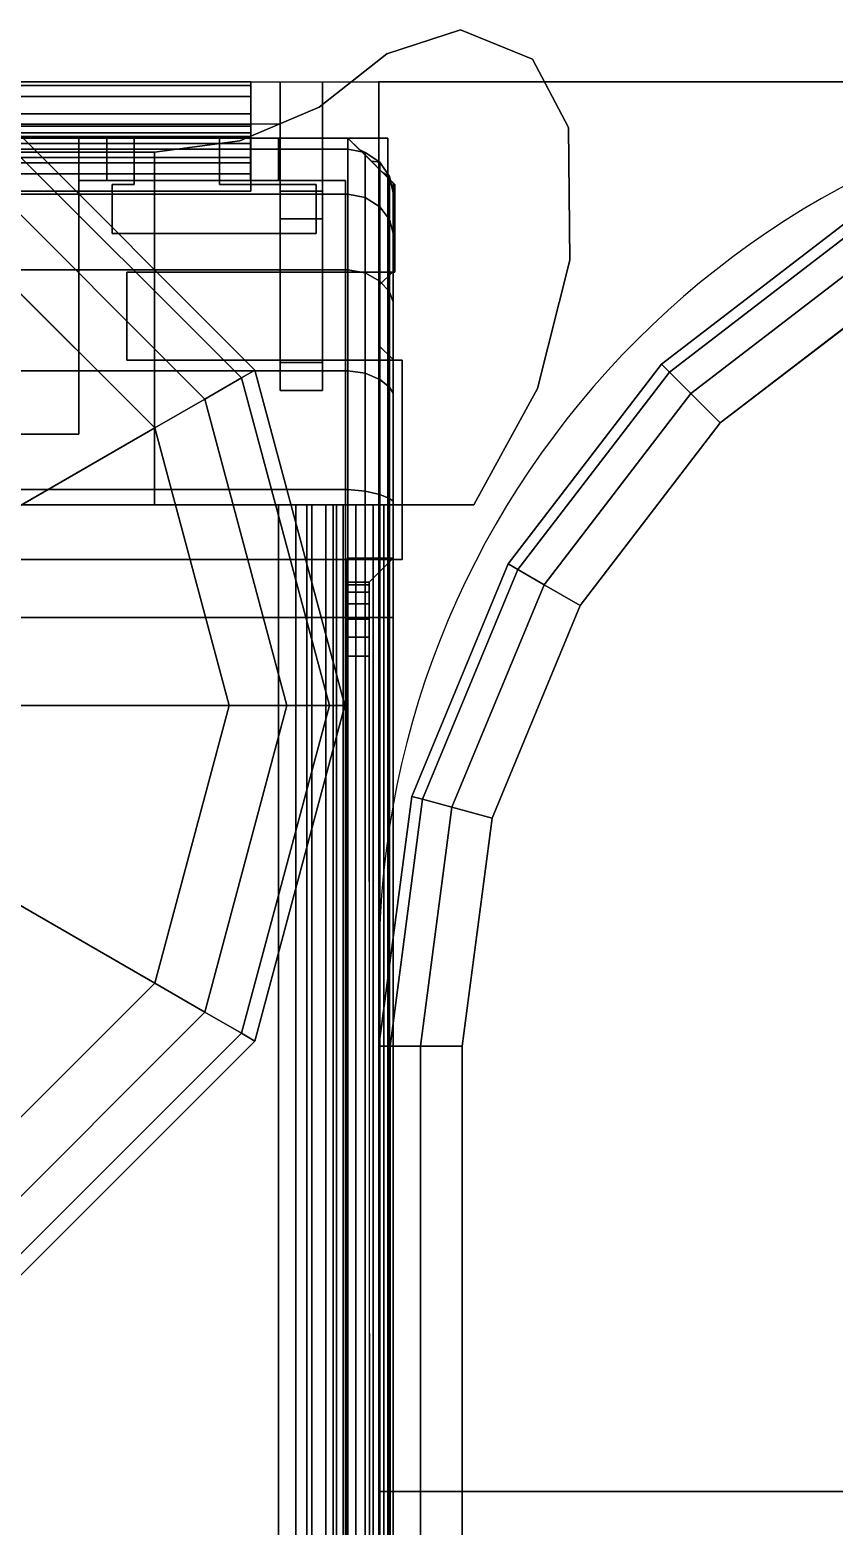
# Model space of a CAD drawing. Extents: x -170 to 1783, y -20 to 1205.
# Drawn here: x 381.746 to 382.887, y 356.587 to 358.71 of the extents above; entities that cross this region are included whole.
import ezdxf

# ---------------------------------------------------------------- set-up
doc = ezdxf.new("R2010")
doc.units = 0
doc.header["$LTSCALE"] = 96
doc.header["$MEASUREMENT"] = 0
for name, color, linetype in [('A-FURN-3-PANEL-GLIDE', 7, 'Continuous'), ('A-FURN-3-PANEL-RACE', 7, 'Continuous'), ('A-FURN-3-PANEL-SIDE1', 7, 'Continuous'), ('A-FURN-3-PANEL-TOPCAP', 7, 'Continuous'), ('A-FURN-3-PANEL-TRIM', 7, 'Continuous'), ('A-FURN-3-WKSF-TOP', 7, 'Continuous'), ('A-FURN-3-WKSF-TRIM', 7, 'Continuous'), ('A-FURN-P-PNLS', 7, 'Continuous'), ('A-FURN-P-WKSF', 7, 'Continuous'), ('AFUTL-3-BTPT', 7, 'Continuous'), ('AFUTL-3-LGPT', 7, 'Continuous'), ('AFUWS-P', 7, 'Continuous'), ('MAIN_PANEL', 7, 'Continuous'), ('MAIN_PANEL_COMP', 7, 'Continuous'), ('MAIN_WKSURF', 7, 'Continuous'), ('MAIN_WRKSFC-SUPP', 7, 'Continuous')]:
    doc.layers.add(name, color=color, linetype=linetype)

# ---------------------------------------------------------------- blocks, each defined once
blk = doc.blocks.new('EC-EFN-456')
at = {"layer": 'A-FURN-3-PANEL-GLIDE', "color": 20, "linetype": 'Continuous', "invisible_edges": 12}
for points in [[(47.115, 1), (46.433, 0.6063), (46.7213, 0.318)], [(47.115, 1), (46.7213, 0.318), (47.115, 0.2125)], [(47.115, 1), (47.115, 0.2125), (47.5088, 0.318)], [(47.115, 1), (47.5088, 0.318), (47.797, 0.6063)]]:
    blk.add_3dface(points, dxfattribs=at)
at = {"layer": 'A-FURN-3-PANEL-GLIDE', "color": 20, "linetype": 'Continuous'}
for points in [[(47.0138, 0.8246, 0.3285), (46.7213, 0.318, 0.3285), (46.433, 0.6063, 0.3285), (46.9396, 0.8988, 0.3285)], [(47.2904, 0.8988, 0.3285), (47.797, 0.6063, 0.3285), (47.5088, 0.318, 0.3285), (47.2163, 0.8246, 0.3285)], [(47.115, 0.7975, 0.3285), (47.115, 0.2125, 0.3285), (46.7213, 0.318, 0.3285), (47.0138, 0.8246, 0.3285)], [(47.2163, 0.8246, 0.3285), (47.5088, 0.318, 0.3285), (47.115, 0.2125, 0.3285), (47.115, 0.7975, 0.3285)], [(46.7213, 0.318, 0.3285), (46.6802, 0.2469, 0.3065), (46.3619, 0.5652, 0.3065), (46.433, 0.6063, 0.3285)], [(46.6802, 0.2469, 0.022), (46.7213, 0.318), (46.433, 0.6063), (46.3619, 0.5652, 0.022)], [(47.797, 0.6063, 0.3285), (47.8681, 0.5652, 0.3065), (47.5498, 0.2469, 0.3065), (47.5088, 0.318, 0.3285)], [(47.8681, 0.5652, 0.022), (47.797, 0.6063), (47.5088, 0.318), (47.5498, 0.2469, 0.022)], [(46.6802, 0.2469, 0.3065), (46.6501, 0.1948, 0.2464), (46.3098, 0.5351, 0.2464), (46.3619, 0.5652, 0.3065)], [(46.6501, 0.1948, 0.0821), (46.6802, 0.2469, 0.022), (46.3619, 0.5652, 0.022), (46.3098, 0.5351, 0.0821)], [(47.8681, 0.5652, 0.3065), (47.9202, 0.5351, 0.2464), (47.5799, 0.1948, 0.2464), (47.5498, 0.2469, 0.3065)], [(47.9202, 0.5351, 0.0821), (47.8681, 0.5652, 0.022), (47.5498, 0.2469, 0.022), (47.5799, 0.1948, 0.0821)], [(46.6501, 0.1948, 0.2464), (46.6391, 0.1758, 0.1642), (46.2908, 0.5241, 0.1642), (46.3098, 0.5351, 0.2464)], [(46.6391, 0.1758, 0.1642), (46.6501, 0.1948, 0.0821), (46.3098, 0.5351, 0.0821), (46.2908, 0.5241, 0.1642)], [(47.9202, 0.5351, 0.2464), (47.9392, 0.5241, 0.1642), (47.5909, 0.1758, 0.1642), (47.5799, 0.1948, 0.2464)], [(47.9392, 0.5241, 0.1642), (47.9202, 0.5351, 0.0821), (47.5799, 0.1948, 0.0821), (47.5909, 0.1758, 0.1642)], [(47.115, 0.2125, 0.3285), (47.115, 0.1304, 0.3065), (46.6802, 0.2469, 0.3065), (46.7213, 0.318, 0.3285)], [(47.115, 0.1304, 0.022), (47.115, 0.2125), (46.7213, 0.318), (46.6802, 0.2469, 0.022)], [(47.5088, 0.318, 0.3285), (47.5498, 0.2469, 0.3065), (47.115, 0.1304, 0.3065), (47.115, 0.2125, 0.3285)], [(47.5498, 0.2469, 0.022), (47.5088, 0.318), (47.115, 0.2125), (47.115, 0.1304, 0.022)], [(47.115, 0.1304, 0.3065), (47.115, 0.0703, 0.2464), (46.6501, 0.1948, 0.2464), (46.6802, 0.2469, 0.3065)], [(47.115, 0.0703, 0.0821), (47.115, 0.1304, 0.022), (46.6802, 0.2469, 0.022), (46.6501, 0.1948, 0.0821)], [(47.5498, 0.2469, 0.3065), (47.5799, 0.1948, 0.2464), (47.115, 0.0703, 0.2464), (47.115, 0.1304, 0.3065)], [(47.5799, 0.1948, 0.0821), (47.5498, 0.2469, 0.022), (47.115, 0.1304, 0.022), (47.115, 0.0703, 0.0821)], [(47.115, 0.0703, 0.2464), (47.115, 0.0483, 0.1642), (46.6391, 0.1758, 0.1642), (46.6501, 0.1948, 0.2464)], [(47.115, 0.0483, 0.1642), (47.115, 0.0703, 0.0821), (46.6501, 0.1948, 0.0821), (46.6391, 0.1758, 0.1642)], [(47.5799, 0.1948, 0.2464), (47.5909, 0.1758, 0.1642), (47.115, 0.0483, 0.1642), (47.115, 0.0703, 0.2464)], [(47.5909, 0.1758, 0.1642), (47.5799, 0.1948, 0.0821), (47.115, 0.0703, 0.0821), (47.115, 0.0483, 0.1642)]]:
    blk.add_3dface(points, dxfattribs=at)
at = {"layer": 'A-FURN-3-PANEL-RACE', "color": 40, "linetype": 'Continuous'}
for points, invisible_edges in [([(0.5, 0.7375, 0.4563), (2.098, 0.7375, 0.4563), (47.5, 0.4255, 0.4563), (0.5, 0.4255, 0.4563)], 6), ([(0.5, 0.7375, 0.3963), (0.5, 0.4255, 0.3963), (47.5, 0.4255, 0.3963), (2.098, 0.7375, 0.3963)], 6), ([(45.902, 0.7375, 0.4563), (47.5, 0.7375, 0.4563), (47.5, 0.4255, 0.4563), (2.098, 0.7375, 0.4563)], 12), ([(45.902, 0.7375, 0.3963), (2.098, 0.7375, 0.3963), (47.5, 0.4255, 0.3963), (47.5, 0.7375, 0.3963)], 3), ([(0.5, 0.4255, 0.3963), (0.08, 0.4255, 0.3963), (0.08, -0.0125, 0.3963), (47.92, -0.0125, 0.3963)], 8), ([(0.5, 0.4255, 0.4563), (47.86, 0.0475, 0.4563), (0.14, 0.0475, 0.4563), (0.14, 0.4255, 0.4563)], 1), ([(47.5, 0.4255, 0.3963), (0.5, 0.4255, 0.3963), (47.92, -0.0125, 0.3963), (47.92, 0.4255, 0.3963)], 3), ([(47.5, 0.4255, 0.4563), (47.86, 0.4255, 0.4563), (47.86, 0.0475, 0.4563), (0.5, 0.4255, 0.4563)], 12), ([(47.5, 0.4255, 0.3963), (47.92, 0.4255, 0.3963), (47.86, 0.4255, 0.4563), (47.5, 0.4255, 0.4563)], 2), ([(47.92, 0.4255, 0.3963), (47.92, 0.4255, 1.7894), (47.86, 0.4255, 1.7894), (47.86, 0.4255, 0.4563)], 8), ([(47.86, 0.4255, 1.7894), (47.86, 0.386, 1.7894), (47.86, 0.1819, 1.4986), (47.86, 0.4255, 0.4563)], 4), ([(47.86, 0.4255, 0.4563), (47.86, 0.1819, 1.4986), (47.86, 0.1425, 1.4986), (47.86, 0.0475, 0.4563)], 5), ([(47.86, 0.1425, 3.1951), (47.86, 0.4255, 3.245), (47.86, 0.4255, 3.515), (47.86, 0.0475, 3.515)], 8), ([(47.86, 0.4255, 3.515), (47.92, 0.4255, 3.515), (47.92, -0.0125, 3.515), (47.86, 0.0475, 3.515)], 4), ([(47.92, 0.386, 1.7894), (47.92, 0.4255, 1.7894), (47.92, 0.4255, 0.3963), (47.92, 0.1819, 1.4986)], 4), ([(47.92, 0.1819, 1.4986), (47.92, 0.4255, 0.3963), (47.92, -0.0125, 0.3963), (47.92, 0.1425, 1.4986)], 5), ([(47.92, 0.4255, 3.245), (47.92, 0.1425, 3.1951), (47.92, -0.0125, 3.515), (47.92, 0.4255, 3.515)], 2), ([(47.4, 0.1425, 4.1797), (47.4, 0.1179, 4.1764), (47.4, 0.1024, 4.2344), (47.4, 0.1425, 4.2397)], 2), ([(47.86, 0.0475, 0.4563), (47.86, 0.1425, 1.4986), (47.86, 0.1425, 3.1951), (47.86, 0.0475, 3.515)], 5), ([(47.92, 0.1425, 3.1951), (47.92, 0.1425, 1.4986), (47.92, -0.0125, 0.3963), (47.92, -0.0125, 3.515)], 10), ([(47.4, 0.1179, 4.1764), (47.4, 0.095, 4.1669), (47.4, 0.065, 4.2189), (47.4, 0.1024, 4.2344)], 10), ([(47.4, 0.095, 4.1669), (47.4, 0.0753, 4.1519), (47.4, 0.0329, 4.1943), (47.4, 0.065, 4.2189)], 10), ([(47.4, 0.0753, 4.1519), (47.4, 0.0602, 4.1322), (47.4, 0.0082, 4.1622), (47.4, 0.0329, 4.1943)], 10), ([(0.14, 0.0475, 0.4563), (47.86, 0.0475, 0.4563), (47.86, 0.0475, 3.515), (0.14, 0.0475, 3.515)], 4), ([(0.6, 0.0475, 3.515), (47.4, 0.0475, 3.515), (47.4, 0.0475, 4.0847), (0.6, 0.0475, 4.0847)], 1), ([(47.4, 0.0602, 4.1322), (47.4, 0.0507, 4.1093), (47.4, -0.0072, 4.1248), (47.4, 0.0082, 4.1622)], 10), ([(47.4, 0.0507, 4.1093), (47.4, 0.0475, 4.0847), (47.4, -0.0125, 4.0847), (47.4, -0.0072, 4.1248)], 10), ([(47.4, 0.0475, 3.515), (47.4, -0.0125, 3.515), (47.4, -0.0125, 4.0847), (47.4, 0.0475, 4.0847)], 4), ([(47.86, 0.0475, 3.515), (47.92, -0.0125, 3.515), (47.4, -0.0125, 3.515), (47.4, 0.0475, 3.515)], 1), ([(47.92, -0.0125, 3.515), (47.92, -0.0125, 0.3963), (0.08, -0.0125, 0.3963), (0.08, -0.0125, 3.515)], 8), ([(47.4, -0.0125, 4.0847), (47.4, -0.0125, 3.515), (0.6, -0.0125, 3.515), (0.6, -0.0125, 4.0847)], 2)]:
    blk.add_3dface(points, dxfattribs=dict(at, invisible_edges=invisible_edges))
for points in [[(47.5, 0.7375, 0.3963), (47.5, 0.4255, 0.3963), (47.5, 0.4255, 0.4563), (47.5, 0.7375, 0.4563)], [(47.86, 0.4255, 3.245), (47.92, 0.4255, 3.245), (47.92, 0.4255, 3.515), (47.86, 0.4255, 3.515)], [(47.92, 0.4255, 1.7894), (47.92, 0.386, 1.7894), (47.86, 0.386, 1.7894), (47.86, 0.4255, 1.7894)], [(47.86, 0.1425, 3.1951), (47.92, 0.1425, 3.1951), (47.92, 0.4255, 3.245), (47.86, 0.4255, 3.245)], [(47.92, 0.386, 1.7894), (47.92, 0.1819, 1.4986), (47.86, 0.1819, 1.4986), (47.86, 0.386, 1.7894)], [(47.92, 0.1819, 1.4986), (47.92, 0.1425, 1.4986), (47.86, 0.1425, 1.4986), (47.86, 0.1819, 1.4986)], [(47.4, 0.1425, 4.1797), (47.4, 0.1425, 4.2397), (0.6, 0.1425, 4.2397), (0.6, 0.1425, 4.1797)], [(47.4, 0.1425, 4.2397), (47.4, 0.1024, 4.2344), (0.6, 0.1024, 4.2344), (0.6, 0.1425, 4.2397)], [(0.6, 0.1425, 4.1797), (0.6, 0.1179, 4.1764), (47.4, 0.1179, 4.1764), (47.4, 0.1425, 4.1797)], [(47.86, 0.1425, 1.4986), (47.92, 0.1425, 1.4986), (47.92, 0.1425, 3.1951), (47.86, 0.1425, 3.1951)], [(0.6, 0.1179, 4.1764), (0.6, 0.095, 4.1669), (47.4, 0.095, 4.1669), (47.4, 0.1179, 4.1764)], [(47.4, 0.1024, 4.2344), (47.4, 0.065, 4.2189), (0.6, 0.065, 4.2189), (0.6, 0.1024, 4.2344)], [(0.6, 0.095, 4.1669), (0.6, 0.0753, 4.1519), (47.4, 0.0753, 4.1519), (47.4, 0.095, 4.1669)], [(0.6, 0.0753, 4.1519), (0.6, 0.0602, 4.1322), (47.4, 0.0602, 4.1322), (47.4, 0.0753, 4.1519)], [(47.4, 0.065, 4.2189), (47.4, 0.0329, 4.1943), (0.6, 0.0329, 4.1943), (0.6, 0.065, 4.2189)], [(0.6, 0.0602, 4.1322), (0.6, 0.0507, 4.1093), (47.4, 0.0507, 4.1093), (47.4, 0.0602, 4.1322)], [(0.6, 0.0507, 4.1093), (0.6, 0.0475, 4.0847), (47.4, 0.0475, 4.0847), (47.4, 0.0507, 4.1093)], [(47.4, 0.0329, 4.1943), (47.4, 0.0082, 4.1622), (0.6, 0.0082, 4.1622), (0.6, 0.0329, 4.1943)], [(47.4, 0.0082, 4.1622), (47.4, -0.0072, 4.1248), (0.6, -0.0072, 4.1248), (0.6, 0.0082, 4.1622)], [(47.4, -0.0072, 4.1248), (47.4, -0.0125, 4.0847), (0.6, -0.0125, 4.0847), (0.6, -0.0072, 4.1248)]]:
    blk.add_3dface(points, dxfattribs=at)
at = {"layer": 'A-FURN-3-PANEL-SIDE1', "color": 7, "linetype": 'Continuous'}
for points in [[(47.3224, 1.955, 55.7401), (47.3228, 0.045, 55.7401), (0.6776, 0.045, 55.7401), (0.6776, 1.955, 55.7401)], [(47.3224, 0.045, 4.2397), (47.3224, 1.955, 4.2397), (0.6776, 1.955, 4.2397), (0.6776, 0.045, 4.2397)], [(47.3228, 0.045, 55.7401), (47.3224, 1.955, 55.7401), (47.3224, 1.955, 4.2397), (47.3224, 0.045, 4.2397)], [(47.3228, 0.045, 55.7401), (47.3224, 0.045, 4.2397), (0.6776, 0.045, 4.2397), (0.6776, 0.045, 55.7401)]]:
    blk.add_3dface(points, dxfattribs=at)
at = {"layer": 'A-FURN-3-PANEL-TOPCAP', "color": 60, "linetype": 'Continuous'}
for points, invisible_edges in [([(47.324, 2.02, 55.635), (47.324, -0.02, 55.635), (47.606, -0.02, 55.635), (47.606, 2.02, 55.635)], 5), ([(47.606, 2.02, 55.635), (47.606, -0.02, 55.635), (47.6259, 0, 55.635), (47.6259, 2, 55.635)], 5), ([(47.711, 2, 55.635), (47.711, 0, 55.635), (47.731, -0.02, 55.635), (47.731, 2.02, 55.635)], 5), ([(47.856, -0.02, 55.635), (47.856, 2.02, 55.635), (47.731, 2.02, 55.635), (47.731, -0.02, 55.635)], 5), ([(47.8715, 2.0047, 55.635), (47.856, 2.02, 55.635), (47.856, -0.02, 55.635), (47.8715, -0.0047, 55.635)], 10), ([(47.711, 0, 55.635), (47.711, 2, 55.635), (47.6259, 2, 55.635), (47.6259, 0, 55.635)], 5), ([(47.8715, -0.0047, 55.635), (47.8871, 0.0106, 55.635), (47.8871, 1.9894, 55.635), (47.8715, 2.0047, 55.635)], 10), ([(47.9035, 1.9727, 55.635), (47.8871, 1.9894, 55.635), (47.8871, 0.0106, 55.635), (47.9035, 0.0273, 55.635)], 10), ([(47.9035, 0.0273, 55.635), (47.92, 0.044, 55.635), (47.92, 1.956, 55.635), (47.9035, 1.9727, 55.635)], 8), ([(0.815, 0.045, 55.7401), (0.815, -0.02, 55.7741), (47.185, 0.014, 55.7401), (47.185, 0.045, 55.7401)], 1), ([(47.185, -0.02, 55.7741), (47.185, 0.014, 55.7401), (0.815, 0.014, 55.7401), (0.815, -0.02, 55.7741)], 5), ([(47.185, -0.02, 55.7741), (47.221, -0.02, 55.7693), (47.2122, 0.014, 55.7365), (47.185, 0.014, 55.7401)], 10), ([(47.221, -0.02, 55.7693), (47.2545, -0.02, 55.7554), (47.2375, 0.014, 55.726), (47.2122, 0.014, 55.7365)], 10), ([(47.2545, -0.02, 55.7554), (47.2833, -0.02, 55.7333), (47.2593, 0.014, 55.7093), (47.2375, 0.014, 55.726)], 10), ([(47.2833, -0.02, 55.7333), (47.3054, -0.02, 55.7045), (47.276, 0.014, 55.6875), (47.2593, 0.014, 55.7093)], 10), ([(47.3054, -0.02, 55.7045), (47.3193, -0.02, 55.671), (47.2864, 0.014, 55.6622), (47.276, 0.014, 55.6875)], 10), ([(47.3193, -0.02, 55.671), (47.324, -0.02, 55.635), (47.29, 0.014, 55.635), (47.2864, 0.014, 55.6622)], 8), ([(0.76, -0.02, 56.161), (47.24, -0.02, 56.161), (47.24, 0, 56.141), (0.76, 0, 56.141)], 10), ([(47.24, 0, 56.056), (0.76, 0, 56.056), (0.76, 0, 56.141), (47.24, 0, 56.141)], 10), ([(0.76, 0, 56.056), (47.24, 0, 56.056), (47.24, -0.02, 56.036), (0.76, -0.02, 56.036)], 10), ([(0.76, -0.02, 56.161), (0.76, -0.02, 56.286), (47.24, -0.02, 56.286), (47.24, -0.02, 56.161)], 5), ([(47.185, -0.02, 55.7741), (0.815, -0.02, 55.7741), (0.76, -0.02, 56.036), (47.24, -0.02, 56.036)], 10), ([(47.185, -0.02, 55.7741), (47.24, -0.02, 56.036), (47.3404, -0.02, 56.0218), (47.221, -0.02, 55.7693)], 5), ([(47.4331, -0.02, 55.9807), (47.2545, -0.02, 55.7554), (47.221, -0.02, 55.7693), (47.3404, -0.02, 56.0218)], 5), ([(47.3727, -0.02, 56.1426), (47.3676, 0, 56.1232), (47.24, 0, 56.141), (47.24, -0.02, 56.161)], 5), ([(47.3676, 0, 56.1232), (47.3456, 0, 56.0411), (47.24, 0, 56.056), (47.24, 0, 56.141)], 5), ([(47.3456, 0, 56.0411), (47.3404, -0.02, 56.0218), (47.24, -0.02, 56.036), (47.24, 0, 56.056)], 5), ([(47.4051, -0.02, 56.2633), (47.3727, -0.02, 56.1426), (47.24, -0.02, 56.161), (47.24, -0.02, 56.286)], 5), ([(47.2545, -0.02, 55.7554), (47.4331, -0.02, 55.9807), (47.5111, -0.02, 55.9159), (47.2833, -0.02, 55.7333)], 5), ([(47.5685, -0.02, 55.8323), (47.3054, -0.02, 55.7045), (47.2833, -0.02, 55.7333), (47.5111, -0.02, 55.9159)], 5), ([(47.3054, -0.02, 55.7045), (47.5685, -0.02, 55.8323), (47.601, -0.02, 55.7363), (47.3193, -0.02, 55.671)], 5), ([(47.3193, -0.02, 55.671), (47.601, -0.02, 55.7363), (47.606, -0.02, 55.635), (47.324, -0.02, 55.635)], 1), ([(47.4431, 0, 55.9981), (47.4331, -0.02, 55.9807), (47.3404, -0.02, 56.0218), (47.3456, 0, 56.0411)], 5), ([(47.4856, 0, 56.0717), (47.4431, 0, 55.9981), (47.3456, 0, 56.0411), (47.3676, 0, 56.1232)], 5), ([(47.4956, -0.02, 56.0891), (47.4856, 0, 56.0717), (47.3676, 0, 56.1232), (47.3727, -0.02, 56.1426)], 5), ([(47.5581, -0.02, 56.1974), (47.4956, -0.02, 56.0891), (47.3727, -0.02, 56.1426), (47.4051, -0.02, 56.2633)], 5), ([(47.5252, 0, 55.9301), (47.5111, -0.02, 55.9159), (47.4331, -0.02, 55.9807), (47.4431, 0, 55.9981)], 5), ([(47.5854, 0, 55.9903), (47.5252, 0, 55.9301), (47.4431, 0, 55.9981), (47.4856, 0, 56.0717)], 5), ([(47.5995, -0.02, 56.0044), (47.5854, 0, 55.9903), (47.4856, 0, 56.0717), (47.4956, -0.02, 56.0891)], 5), ([(47.6879, -0.02, 56.0929), (47.5995, -0.02, 56.0044), (47.4956, -0.02, 56.0891), (47.5581, -0.02, 56.1974)], 5), ([(47.5858, 0, 55.8424), (47.5685, -0.02, 55.8323), (47.5111, -0.02, 55.9159), (47.5252, 0, 55.9301)], 5), ([(47.6595, 0, 55.8849), (47.5858, 0, 55.8424), (47.5252, 0, 55.9301), (47.5854, 0, 55.9903)], 5), ([(47.6202, 0, 55.7415), (47.601, -0.02, 55.7363), (47.5685, -0.02, 55.8323), (47.5858, 0, 55.8424)], 5), ([(47.6768, -0.02, 55.8949), (47.6595, 0, 55.8849), (47.5854, 0, 55.9903), (47.5995, -0.02, 56.0044)], 5), ([(47.7024, 0, 55.7635), (47.6202, 0, 55.7415), (47.5858, 0, 55.8424), (47.6595, 0, 55.8849)], 5), ([(47.7851, -0.02, 55.9575), (47.6768, -0.02, 55.8949), (47.5995, -0.02, 56.0044), (47.6879, -0.02, 56.0929)], 5), ([(47.6259, 0, 55.635), (47.606, -0.02, 55.635), (47.601, -0.02, 55.7363), (47.6202, 0, 55.7415)], 4), ([(47.711, 0, 55.635), (47.6259, 0, 55.635), (47.6202, 0, 55.7415), (47.7024, 0, 55.7635)], 4), ([(47.7217, -0.02, 55.7687), (47.7024, 0, 55.7635), (47.6595, 0, 55.8849), (47.6768, -0.02, 55.8949)], 5), ([(47.8425, -0.02, 55.8011), (47.7217, -0.02, 55.7687), (47.6768, -0.02, 55.8949), (47.7851, -0.02, 55.9575)], 5), ([(47.731, -0.02, 55.635), (47.711, 0, 55.635), (47.7024, 0, 55.7635), (47.7217, -0.02, 55.7687)], 4), ([(47.856, -0.02, 55.635), (47.731, -0.02, 55.635), (47.7217, -0.02, 55.7687), (47.8425, -0.02, 55.8011)], 4)]:
    blk.add_3dface(points, dxfattribs=dict(at, invisible_edges=invisible_edges))
for points in [[(0.76, 0.044, 56.35), (0.76, 1.956, 56.35), (47.24, 1.956, 56.35), (47.24, 0.044, 56.35)], [(47.4216, 0.044, 56.3252), (47.24, 0.044, 56.35), (47.24, 1.956, 56.35), (47.4216, 1.956, 56.3252)], [(47.5901, 0.044, 56.2528), (47.4216, 0.044, 56.3252), (47.4216, 1.956, 56.3252), (47.5901, 1.956, 56.2528)], [(47.7332, 0.044, 56.1382), (47.5901, 0.044, 56.2528), (47.5901, 1.956, 56.2528), (47.7332, 1.956, 56.1382)], [(47.8405, 0.044, 55.9895), (47.7332, 0.044, 56.1382), (47.7332, 1.956, 56.1382), (47.8405, 1.956, 55.9895)], [(47.9043, 0.044, 55.8177), (47.8405, 0.044, 55.9895), (47.8405, 1.956, 55.9895), (47.9043, 1.956, 55.8177)], [(47.92, 0.044, 55.635), (47.9043, 0.044, 55.8177), (47.9043, 1.956, 55.8177), (47.92, 1.956, 55.635)], [(0.76, 0.0195, 56.3451), (0.76, 0.044, 56.35), (47.24, 0.044, 56.35), (47.24, 0.0195, 56.3451)], [(47.185, 0.045, 55.7401), (47.185, 0.014, 55.7401), (47.2122, 0.014, 55.7365), (47.2122, 0.045, 55.7365)], [(47.2122, 0.045, 55.7365), (47.2122, 0.014, 55.7365), (47.2375, 0.014, 55.726), (47.2375, 0.045, 55.726)], [(47.2375, 0.045, 55.726), (47.2375, 0.014, 55.726), (47.2593, 0.014, 55.7093), (47.2593, 0.045, 55.7093)], [(47.4216, 0.044, 56.3252), (47.4194, 0.0195, 56.3203), (47.24, 0.0195, 56.3451), (47.24, 0.044, 56.35)], [(47.2593, 0.045, 55.7093), (47.2593, 0.014, 55.7093), (47.276, 0.014, 55.6875), (47.276, 0.045, 55.6875)], [(47.276, 0.045, 55.6875), (47.276, 0.014, 55.6875), (47.2864, 0.014, 55.6622), (47.2864, 0.045, 55.6622)], [(47.2864, 0.045, 55.6622), (47.2864, 0.014, 55.6622), (47.29, 0.014, 55.635), (47.29, 0.045, 55.635)], [(47.29, 0.014, 55.635), (47.324, -0.02, 55.635), (47.324, 0.045, 55.635), (47.29, 0.045, 55.635)], [(47.5901, 0.044, 56.2528), (47.5864, 0.0195, 56.248), (47.4194, 0.0195, 56.3203), (47.4216, 0.044, 56.3252)], [(47.7332, 0.044, 56.1382), (47.7287, 0.0195, 56.1337), (47.5864, 0.0195, 56.248), (47.5901, 0.044, 56.2528)], [(47.8405, 0.044, 55.9895), (47.8356, 0.0195, 55.9859), (47.7287, 0.0195, 56.1337), (47.7332, 0.044, 56.1382)], [(47.9043, 0.044, 55.8177), (47.8994, 0.0195, 55.8155), (47.8356, 0.0195, 55.9859), (47.8405, 0.044, 55.9895)], [(47.92, 0.044, 55.635), (47.9035, 0.0273, 55.635), (47.8994, 0.0195, 55.8155), (47.9043, 0.044, 55.8177)], [(47.9035, 0.0273, 55.635), (47.8871, 0.0106, 55.635), (47.8857, -0.0013, 55.8104), (47.8994, 0.0195, 55.8155)], [(0.76, -0.0013, 56.3313), (0.76, 0.0195, 56.3451), (47.24, 0.0195, 56.3451), (47.24, -0.0013, 56.3313)], [(47.4194, 0.0195, 56.3203), (47.4143, -0.0013, 56.3065), (47.24, -0.0013, 56.3313), (47.24, 0.0195, 56.3451)], [(47.5864, 0.0195, 56.248), (47.5775, -0.0013, 56.2349), (47.4143, -0.0013, 56.3065), (47.4194, 0.0195, 56.3203)], [(47.7287, 0.0195, 56.1337), (47.7172, -0.0013, 56.1222), (47.5775, -0.0013, 56.2349), (47.5864, 0.0195, 56.248)], [(47.8356, 0.0195, 55.9859), (47.8226, -0.0013, 55.977), (47.7172, -0.0013, 56.1222), (47.7287, 0.0195, 56.1337)], [(47.8994, 0.0195, 55.8155), (47.8857, -0.0013, 55.8104), (47.8226, -0.0013, 55.977), (47.8356, 0.0195, 55.9859)], [(47.8871, 0.0106, 55.635), (47.8715, -0.0047, 55.635), (47.8656, -0.0151, 55.8048), (47.8857, -0.0013, 55.8104)], [(0.76, -0.0151, 56.3105), (0.76, -0.0013, 56.3313), (47.24, -0.0013, 56.3313), (47.24, -0.0151, 56.3105)], [(0.76, -0.02, 56.286), (0.76, -0.0151, 56.3105), (47.24, -0.0151, 56.3105), (47.24, -0.02, 56.286)], [(47.4143, -0.0013, 56.3065), (47.4087, -0.0151, 56.2864), (47.24, -0.0151, 56.3105), (47.24, -0.0013, 56.3313)], [(47.4087, -0.0151, 56.2864), (47.4051, -0.02, 56.2633), (47.24, -0.02, 56.286), (47.24, -0.0151, 56.3105)], [(47.5669, -0.0151, 56.2168), (47.5581, -0.02, 56.1974), (47.4051, -0.02, 56.2633), (47.4087, -0.0151, 56.2864)], [(47.5775, -0.0013, 56.2349), (47.5669, -0.0151, 56.2168), (47.4087, -0.0151, 56.2864), (47.4143, -0.0013, 56.3065)], [(47.7022, -0.0151, 56.1072), (47.6879, -0.02, 56.0929), (47.5581, -0.02, 56.1974), (47.5669, -0.0151, 56.2168)], [(47.7172, -0.0013, 56.1222), (47.7022, -0.0151, 56.1072), (47.5669, -0.0151, 56.2168), (47.5775, -0.0013, 56.2349)], [(47.8045, -0.0151, 55.9663), (47.7851, -0.02, 55.9575), (47.6879, -0.02, 56.0929), (47.7022, -0.0151, 56.1072)], [(47.8226, -0.0013, 55.977), (47.8045, -0.0151, 55.9663), (47.7022, -0.0151, 56.1072), (47.7172, -0.0013, 56.1222)], [(47.8656, -0.0151, 55.8048), (47.8425, -0.02, 55.8011), (47.7851, -0.02, 55.9575), (47.8045, -0.0151, 55.9663)], [(47.8857, -0.0013, 55.8104), (47.8656, -0.0151, 55.8048), (47.8045, -0.0151, 55.9663), (47.8226, -0.0013, 55.977)], [(47.8715, -0.0047, 55.635), (47.856, -0.02, 55.635), (47.8425, -0.02, 55.8011), (47.8656, -0.0151, 55.8048)]]:
    blk.add_3dface(points, dxfattribs=at)
at = {"layer": 'A-FURN-3-PANEL-TRIM', "color": 60, "linetype": 'Continuous'}
for points in [[(47.4, 0.3185, 3.5747), (47.4, 2.1348, 3.5747), (47.4, 2.1348, 4.2397), (47.4, 0.3185, 4.2397)], [(47.9, 1.6815, 4.2397), (47.9, 1.6815, 3.5747), (47.9, 0.3185, 3.5747), (47.9, 0.3185, 4.2397)], [(47.9198, 1.6527, 55.635), (47.9198, 1.6527, 4.2397), (47.9198, 0.3473, 4.2397), (47.9198, 0.3473, 55.635)], [(47.8543, 0.3782, 4.2397), (47.7845, 0.3782, 4.2397), (47.7845, 0.3782, 55.635), (47.8543, 0.3782, 55.635)], [(47.7845, 0.3782, 55.635), (47.7845, 0.3782, 4.2397), (47.7845, 0.0891, 4.2397), (47.7845, 0.0891, 55.635)], [(47.8543, 0.3473, 55.635), (47.8543, 0.3473, 4.2397), (47.8543, 0.3782, 4.2397), (47.8543, 0.3782, 55.635)], [(47.7299, 0.3574, 4.2397), (47.605, 0.3574, 4.2397), (47.605, 0.3574, 55.635), (47.7299, 0.3574, 55.635)], [(47.605, 0.3574, 55.635), (47.605, 0.3574, 4.2397), (47.605, -0.0328, 4.2397), (47.605, -0.0328, 55.635)], [(47.7299, -0.0228, 55.635), (47.7299, -0.0228, 4.2397), (47.7299, 0.3574, 4.2397), (47.7299, 0.3574, 55.635)], [(47.9198, 0.3473, 4.2397), (47.8543, 0.3473, 4.2397), (47.8543, 0.3473, 55.635), (47.9198, 0.3473, 55.635)], [(47.9, 0.3185, 4.2397), (47.9, 0.3185, 4.013), (47.4, 0.3185, 4.013), (47.4, 0.3185, 4.2397)], [(47.4, -0.1348, 3.8013), (47.4, 0.3185, 3.8013), (47.4, 0.3185, 4.013), (47.4, -0.1348, 4.013)], [(47.4, 0.3185, 3.8013), (47.9, 0.3185, 3.8013), (47.9, 0.3185, 3.5747), (47.4, 0.3185, 3.5747)], [(47.9, 0.3185, 3.8013), (47.9163, 0.1973, 3.8013), (47.9163, 0.1973, 4.013), (47.9, 0.3185, 4.013)], [(47.8543, 0.2263, 4.2397), (47.9198, 0.2263, 4.2397), (47.9198, 0.2263, 55.635), (47.8543, 0.2263, 55.635)], [(47.8543, 0.0891, 55.635), (47.8543, 0.0891, 4.2397), (47.8543, 0.2263, 4.2397), (47.8543, 0.2263, 55.635)], [(47.9198, 0.2263, 55.635), (47.9198, 0.2263, 4.2397), (47.9198, 0.044, 4.2397), (47.92, 0.044, 55.635)], [(47.9163, 0.1973, 3.8013), (47.9639, 0.0847, 3.8013), (47.9639, 0.0847, 4.013), (47.9163, 0.1973, 4.013)], [(47.7845, 0.0891, 4.2397), (47.8543, 0.0891, 4.2397), (47.8543, 0.0891, 55.635), (47.7845, 0.0891, 55.635)], [(47.9639, 0.0847, 3.8013), (48.0395, -0.0114, 3.8013), (48.0395, -0.0114, 4.013), (47.9639, 0.0847, 4.013)], [(47.3224, -0.0328, 4.2397), (47.3224, 0.045, 4.2397), (47.3224, 0.045, 55.635), (47.3224, -0.0328, 55.635)], [(47.8543, -0.0228, 4.2397), (47.8543, -0.0228, 55.635), (47.92, 0.044, 55.635), (47.9198, 0.044, 4.2397)], [(48.0395, -0.0114, 3.8013), (48.0735, -0.1159, 3.8013), (48.0735, -0.1159, 4.013), (48.0395, -0.0114, 4.013)], [(47.605, -0.0328, 4.2397), (47.3224, -0.0328, 4.2397), (47.3224, -0.0328, 55.635), (47.605, -0.0328, 55.635)], [(47.8543, -0.0228, 4.2397), (47.7299, -0.0228, 4.2397), (47.7299, -0.0228, 55.635), (47.8543, -0.0228, 55.635)], [(48.0735, -0.1159, 3.8013), (48.0322, -0.2178, 3.8013), (48.0322, -0.2178, 4.013), (48.0735, -0.1159, 4.013)], [(47.5649, -0.2249, 3.8013), (47.4, -0.1348, 3.8013), (47.4, -0.1348, 4.013), (47.5649, -0.2249, 4.013)], [(47.7471, -0.2706, 3.8013), (47.5649, -0.2249, 3.8013), (47.5649, -0.2249, 4.013), (47.7471, -0.2706, 4.013)], [(48.0322, -0.2178, 3.8013), (47.935, -0.269, 3.8013), (47.935, -0.269, 4.013), (48.0322, -0.2178, 4.013)], [(47.935, -0.269, 3.8013), (47.7471, -0.2706, 3.8013), (47.7471, -0.2706, 4.013), (47.935, -0.269, 4.013)]]:
    blk.add_3dface(points, dxfattribs=at)
for points, invisible_edges in [([(47.4, 2.1348, 3.5747), (47.4, 0.3185, 3.5747), (47.9, 0.3185, 3.5747), (47.9, 1.6815, 3.5747)], 10), ([(47.4, 2.1348, 4.2397), (47.9, 1.6815, 4.2397), (47.9, 0.3185, 4.2397), (47.4, 0.3185, 4.2397)], 5), ([(47.605, -0.0328, 55.635), (47.3224, -0.0328, 55.635), (47.3224, 2.0328, 55.635), (47.605, 2.0328, 55.635)], 8), ([(47.7299, 0.3574, 55.635), (47.605, 0.3574, 55.635), (47.605, 1.6426, 55.635), (47.7299, 1.6426, 55.635)], 10), ([(47.8543, 1.6527, 55.635), (47.9198, 1.6527, 55.635), (47.9198, 0.3473, 55.635), (47.8543, 0.3473, 55.635)], 8), ([(47.8543, 0.3782, 55.635), (47.7845, 0.3782, 55.635), (47.7845, 1.6218, 55.635), (47.8543, 1.6218, 55.635)], 10), ([(47.9, 0.3185, 3.8013), (47.4, -0.1348, 3.8013), (47.9639, 0.0847, 3.8013), (47.9163, 0.1973, 3.8013)], 3), ([(47.9, 0.3185, 4.013), (47.9163, 0.1973, 4.013), (47.9639, 0.0847, 4.013), (47.4, -0.1348, 4.013)], 12), ([(47.9, 0.3185, 3.8013), (47.4, 0.3185, 3.8013), (47.4, -0.1348, 3.8013)], 12), ([(47.4, -0.1348, 4.013), (47.4, 0.3185, 4.013), (47.9, 0.3185, 4.013)], 12), ([(47.9198, 0.2263, 55.635), (47.92, 0.044, 55.635), (47.8543, -0.0228, 55.635), (47.8543, 0.2263, 55.635)], 4), ([(47.7845, 0.0891, 55.635), (47.8543, 0.0891, 55.635), (47.8543, -0.0228, 55.635), (47.7299, -0.0228, 55.635)], 10), ([(47.9639, 0.0847, 3.8013), (47.4, -0.1348, 3.8013), (48.0735, -0.1159, 3.8013), (48.0395, -0.0114, 3.8013)], 3), ([(47.9639, 0.0847, 4.013), (48.0395, -0.0114, 4.013), (48.0735, -0.1159, 4.013), (47.4, -0.1348, 4.013)], 12), ([(48.0735, -0.1159, 3.8013), (47.4, -0.1348, 3.8013), (47.935, -0.269, 3.8013), (48.0322, -0.2178, 3.8013)], 3), ([(48.0735, -0.1159, 4.013), (48.0322, -0.2178, 4.013), (47.935, -0.269, 4.013), (47.4, -0.1348, 4.013)], 12), ([(47.935, -0.269, 3.8013), (47.4, -0.1348, 3.8013), (47.5649, -0.2249, 3.8013), (47.7471, -0.2706, 3.8013)], 1), ([(47.935, -0.269, 4.013), (47.7471, -0.2706, 4.013), (47.5649, -0.2249, 4.013), (47.4, -0.1348, 4.013)], 8)]:
    blk.add_3dface(points, dxfattribs=dict(at, invisible_edges=invisible_edges))
at = {"layer": 'A-FURN-P-PNLS', "color": 60, "linetype": 'Continuous'}
for p, q in [((48, 2), (48, 0)), ((48, 0), (0, 0))]:
    blk.add_line(p, q, dxfattribs=at)
at = {"layer": 'MAIN_PANEL', "color": 7, "linetype": 'Continuous'}
for p in [(48, 0), (48, 0, 55.663), (48, 0)]:
    blk.add_point(p, dxfattribs=at)
blk = doc.blocks.new('EC-WYC-46-2424-T')
at = {"layer": 'A-FURN-3-WKSF-TOP', "color": 60, "linetype": 'Continuous'}
for points, invisible_edges in [([(47.882, -28.1146, 27.75), (24.118, -34.22, 27.75), (24.118, -70.632, 27.75), (47.882, -70.632, 27.75)], 5), ([(47.882, -28.1146, 29), (47.882, -70.632, 29), (24.118, -70.632, 29), (24.118, -34.22, 29)], 10), ([(24.118, -70.632, 27.75), (24.1606, -70.9555, 27.75), (47.8394, -70.9555, 27.75), (47.882, -70.632, 27.75)], 10), ([(24.118, -70.632, 29), (47.882, -70.632, 29), (47.8394, -70.9555, 29), (24.1606, -70.9555, 29)], 5), ([(47.7145, -71.257, 27.75), (47.8394, -70.9555, 27.75), (24.1606, -70.9555, 27.75), (24.2855, -71.257, 27.75)], 10), ([(47.7145, -71.257, 29), (24.2855, -71.257, 29), (24.1606, -70.9555, 29), (47.8394, -70.9555, 29)], 5), ([(24.2855, -71.257, 27.75), (24.4841, -71.5159, 27.75), (47.5159, -71.5159, 27.75), (47.7145, -71.257, 27.75)], 10), ([(24.2855, -71.257, 29), (47.7145, -71.257, 29), (47.5159, -71.5159, 29), (24.4841, -71.5159, 29)], 5), ([(47.257, -71.7145, 27.75), (47.5159, -71.5159, 27.75), (24.4841, -71.5159, 27.75), (24.743, -71.7145, 27.75)], 10), ([(47.257, -71.7145, 29), (24.743, -71.7145, 29), (24.4841, -71.5159, 29), (47.5159, -71.5159, 29)], 5)]:
    blk.add_3dface(points, dxfattribs=dict(at, invisible_edges=invisible_edges))
at = {"layer": 'A-FURN-3-WKSF-TRIM', "color": 40, "linetype": 'Continuous'}
for points in [[(47.882, -28.1146, 29), (47.941, -28.1146, 28.9842), (47.941, -70.632, 28.9842), (47.882, -70.632, 29)], [(47.941, -28.1146, 27.7658), (47.882, -28.1146, 27.75), (47.882, -70.632, 27.75), (47.941, -70.632, 27.7658)], [(47.941, -28.1146, 28.9842), (47.9842, -28.1146, 28.941), (47.9842, -70.632, 28.941), (47.941, -70.632, 28.9842)], [(47.9842, -28.1146, 27.809), (47.941, -28.1146, 27.7658), (47.941, -70.632, 27.7658), (47.9842, -70.632, 27.809)], [(47.9842, -28.1146, 28.941), (48, -28.1146, 28.882), (48, -70.632, 28.882), (47.9842, -70.632, 28.941)], [(48, -28.1146, 27.868), (47.9842, -28.1146, 27.809), (47.9842, -70.632, 27.809), (48, -70.632, 27.868)], [(48, -28.1146, 28.882), (48, -28.1146, 27.868), (48, -70.632, 27.868), (48, -70.632, 28.882)], [(47.882, -70.632, 29), (47.941, -70.632, 28.9842), (47.8964, -70.9708, 28.9842), (47.8394, -70.9555, 29)], [(47.941, -70.632, 27.7658), (47.882, -70.632, 27.75), (47.8394, -70.9555, 27.75), (47.8964, -70.9708, 27.7658)], [(47.941, -70.632, 28.9842), (47.9842, -70.632, 28.941), (47.9381, -70.982, 28.941), (47.8964, -70.9708, 28.9842)], [(47.9842, -70.632, 27.809), (47.941, -70.632, 27.7658), (47.8964, -70.9708, 27.7658), (47.9381, -70.982, 27.809)], [(47.9842, -70.632, 28.941), (48, -70.632, 28.882), (47.9534, -70.9861, 28.882), (47.9381, -70.982, 28.941)], [(48, -70.632, 27.868), (47.9842, -70.632, 27.809), (47.9381, -70.982, 27.809), (47.9534, -70.9861, 27.868)], [(48, -70.632, 28.882), (48, -70.632, 27.868), (47.9534, -70.9861, 27.868), (47.9534, -70.9861, 28.882)], [(47.8394, -70.9555, 29), (47.8964, -70.9708, 28.9842), (47.7656, -71.2865, 28.9842), (47.7145, -71.257, 29)], [(47.8964, -70.9708, 27.7658), (47.8394, -70.9555, 27.75), (47.7145, -71.257, 27.75), (47.7656, -71.2865, 27.7658)], [(47.8964, -70.9708, 28.9842), (47.9381, -70.982, 28.941), (47.803, -71.3081, 28.941), (47.7656, -71.2865, 28.9842)], [(47.9381, -70.982, 27.809), (47.8964, -70.9708, 27.7658), (47.7656, -71.2865, 27.7658), (47.803, -71.3081, 27.809)], [(47.9381, -70.982, 28.941), (47.9534, -70.9861, 28.882), (47.8167, -71.316, 28.882), (47.803, -71.3081, 28.941)], [(47.9534, -70.9861, 27.868), (47.9381, -70.982, 27.809), (47.803, -71.3081, 27.809), (47.8167, -71.316, 27.868)], [(47.9534, -70.9861, 28.882), (47.9534, -70.9861, 27.868), (47.8167, -71.316, 27.868), (47.8167, -71.316, 28.882)], [(47.7145, -71.257, 29), (47.7656, -71.2865, 28.9842), (47.5576, -71.5576, 28.9842), (47.5159, -71.5159, 29)], [(47.7656, -71.2865, 27.7658), (47.7145, -71.257, 27.75), (47.5159, -71.5159, 27.75), (47.5576, -71.5576, 27.7658)], [(47.7656, -71.2865, 28.9842), (47.803, -71.3081, 28.941), (47.5881, -71.5881, 28.941), (47.5576, -71.5576, 28.9842)], [(47.803, -71.3081, 27.809), (47.7656, -71.2865, 27.7658), (47.5576, -71.5576, 27.7658), (47.5881, -71.5881, 27.809)], [(47.803, -71.3081, 28.941), (47.8167, -71.316, 28.882), (47.5993, -71.5993, 28.882), (47.5881, -71.5881, 28.941)], [(47.8167, -71.316, 27.868), (47.803, -71.3081, 27.809), (47.5881, -71.5881, 27.809), (47.5993, -71.5993, 27.868)], [(47.8167, -71.316, 28.882), (47.8167, -71.316, 27.868), (47.5993, -71.5993, 27.868), (47.5993, -71.5993, 28.882)], [(47.5159, -71.5159, 29), (47.5576, -71.5576, 28.9842), (47.2865, -71.7656, 28.9842), (47.257, -71.7145, 29)], [(47.5576, -71.5576, 27.7658), (47.5159, -71.5159, 27.75), (47.257, -71.7145, 27.75), (47.2865, -71.7656, 27.7658)], [(47.5576, -71.5576, 28.9842), (47.5881, -71.5881, 28.941), (47.3081, -71.803, 28.941), (47.2865, -71.7656, 28.9842)], [(47.5881, -71.5881, 27.809), (47.5576, -71.5576, 27.7658), (47.2865, -71.7656, 27.7658), (47.3081, -71.803, 27.809)], [(47.5881, -71.5881, 28.941), (47.5993, -71.5993, 28.882), (47.316, -71.8167, 28.882), (47.3081, -71.803, 28.941)], [(47.5993, -71.5993, 27.868), (47.5881, -71.5881, 27.809), (47.3081, -71.803, 27.809), (47.316, -71.8167, 27.868)], [(47.5993, -71.5993, 28.882), (47.5993, -71.5993, 27.868), (47.316, -71.8167, 27.868), (47.316, -71.8167, 28.882)]]:
    blk.add_3dface(points, dxfattribs=at)
at = {"layer": 'A-FURN-P-WKSF', "color": 7, "linetype": 'Continuous'}
blk.add_line((48, -70.75), (48, -28.0666), dxfattribs=at)
blk.add_arc((46.75, -70.75), 1.25, 270, 360, dxfattribs=at)
at = {"layer": 'MAIN_WKSURF', "color": 7, "linetype": 'Continuous'}
blk.add_point((48, -72), dxfattribs=at)
blk.add_point((48, -72), dxfattribs=at)
blk = doc.blocks.new('EC-RSSB-24')
at = {"layer": 'AFUTL-3-BTPT', "color": 30, "linetype": 'Continuous'}
for points in [[(0, 0, 0.5), (0, -24, 0.5), (0, -22.625, 1.5), (0, -1.375, 1.5)], [(2, -24, 0.5), (0, -24, 0.5), (0, 0, 0.5), (2, 0, 0.5)], [(0, -1.375, 26.75), (0, -22.625, 26.75), (0, -24, 27.75), (0, 0, 27.75)], [(2, -1.375, 1.5), (2, -22.625, 1.5), (2, -24, 0.5), (2, 0, 0.5)], [(2, -1.375, 26.75), (2, -22.625, 26.75), (2, -24, 27.5), (2, 0, 27.5)], [(5, -24, 27.5), (5, -24, 27.75), (2, -24, 27.75), (2, -24, 27.5)]]:
    blk.add_3dface(points, dxfattribs=at)
at = {"layer": 'AFUTL-3-LGPT', "color": 30, "linetype": 'Continuous'}
for points in [[(5, -24, 27.75), (0, -24, 27.75), (0, 0, 27.75), (5, 0, 27.75)], [(5, -24, 27.5), (2, -24, 27.5), (2, 0, 27.5), (5, 0, 27.5)], [(0, -24, 0.5), (0, -22.625, 1.5), (0, -22.625, 26.75), (0, -24, 27.75)], [(2, -24, 0.5), (2, -22.625, 1.5), (2, -22.625, 26.75), (2, -24, 27.5)], [(2, -24, 27.75), (0, -24, 27.75), (0, -24, 0.5), (2, -24, 0.5)]]:
    blk.add_3dface(points, dxfattribs=at)
at = {"layer": 'AFUWS-P', "color": 7, "linetype": 'Continuous'}
for p, q in [((0, -24), (0, 0)), ((0, -22.625), (0, -24)), ((2, -24), (2, -22.625)), ((5, -24), (0, -24)), ((0, -24), (2, -24))]:
    blk.add_line(p, q, dxfattribs=at)
at = {"layer": 'MAIN_WRKSFC-SUPP', "color": 7, "linetype": 'Continuous'}
blk.add_point((0, -24), dxfattribs=at)
blk = doc.blocks.new('EC-EC-1')
at = {"layer": 'A-FURN-3-PANEL-RACE', "color": 40, "linetype": 'Continuous'}
for points, invisible_edges in [([(0, 0, 3.515), (0, 0, 0.3963), (0, 1.8399, 0.3963), (0, 1.8399, 3.515)], 8), ([(0.155, 1.8399, 3.1951), (0, 1.8399, 3.515), (0, 1.8399, 0.3963), (0.155, 1.8399, 1.4986)], 5), ([(0.1945, 1.8399, 1.4986), (0.155, 1.8399, 1.4986), (0, 1.8399, 0.3963), (0.438, 1.8399, 0.3963)], 10), ([(0.438, 1.8399, 3.245), (0.438, 1.8399, 3.515), (0, 1.8399, 3.515), (0.155, 1.8399, 3.1951)], 4), ([(0.438, 1.7799, 3.515), (0, 1.7799, 3.515), (0, 1.8399, 3.515), (0.438, 1.8399, 3.515)], 2), ([(0.3985, 1.8399, 1.7894), (0.1945, 1.8399, 1.4986), (0.438, 1.8399, 0.3963), (0.438, 1.8399, 1.7894)], 2), ([(0.438, 1.8399, 0.3963), (0.438, 1.7799, 0.4563), (0.438, 1.7799, 1.7894), (0.438, 1.8399, 1.7894)], 1), ([(0.06, 1.7799, 0.4563), (0.06, 1.7799, 3.515), (0.155, 1.7799, 3.1951), (0.155, 1.7799, 1.4986)], 10), ([(0.438, 1.7799, 0.4563), (0.06, 1.7799, 0.4563), (0.155, 1.7799, 1.4986), (0.1945, 1.7799, 1.4986)], 10), ([(0.155, 1.7799, 3.1951), (0.06, 1.7799, 3.515), (0.438, 1.7799, 3.515), (0.438, 1.7799, 3.245)], 1), ([(0.438, 1.7799, 1.7894), (0.438, 1.7799, 0.4563), (0.1945, 1.7799, 1.4986), (0.3985, 1.7799, 1.7894)], 2), ([(0, 0.1015, 4.0847), (0, 0.1015, 3.515), (0, 1.7384, 3.515), (0, 1.7384, 4.0847)], 2), ([(0.06, 1.7384, 3.515), (0.06, 1.7384, 4.0847), (0, 1.7384, 4.0847), (0, 1.7384, 3.515)], 2), ([(0.0632, 1.7384, 4.1093), (0.0053, 1.7384, 4.1248), (0, 1.7384, 4.0847), (0.06, 1.7384, 4.0847)], 5), ([(0.0727, 1.7384, 4.1322), (0.0208, 1.7384, 4.1622), (0.0053, 1.7384, 4.1248), (0.0632, 1.7384, 4.1093)], 5), ([(0.0878, 1.7384, 4.1519), (0.0454, 1.7384, 4.1943), (0.0208, 1.7384, 4.1622), (0.0727, 1.7384, 4.1322)], 5), ([(0.1075, 1.7384, 4.1669), (0.0775, 1.7384, 4.2189), (0.0454, 1.7384, 4.1943), (0.0878, 1.7384, 4.1519)], 5), ([(0.06, 0.1015, 4.0847), (0.06, 1.7384, 4.0847), (0.06, 1.7384, 3.515), (0.06, 0.1015, 3.515)], 4), ([(0.1304, 1.7384, 4.1764), (0.1149, 1.7384, 4.2344), (0.0775, 1.7384, 4.2189), (0.1075, 1.7384, 4.1669)], 5), ([(0.155, 1.7384, 4.1797), (0.155, 1.7384, 4.2397), (0.1149, 1.7384, 4.2344), (0.1304, 1.7384, 4.1764)], 4)]:
    blk.add_3dface(points, dxfattribs=dict(at, invisible_edges=invisible_edges))
for points in [[(0.155, 1.7799, 1.4986), (0.155, 1.7799, 3.1951), (0.155, 1.8399, 3.1951), (0.155, 1.8399, 1.4986)], [(0.1945, 1.8399, 1.4986), (0.1945, 1.7799, 1.4986), (0.155, 1.7799, 1.4986), (0.155, 1.8399, 1.4986)], [(0.155, 1.7799, 3.1951), (0.438, 1.7799, 3.245), (0.438, 1.8399, 3.245), (0.155, 1.8399, 3.1951)], [(0.3985, 1.8399, 1.7894), (0.3985, 1.7799, 1.7894), (0.1945, 1.7799, 1.4986), (0.1945, 1.8399, 1.4986)], [(0.438, 1.8399, 1.7894), (0.438, 1.7799, 1.7894), (0.3985, 1.7799, 1.7894), (0.3985, 1.8399, 1.7894)], [(0.438, 1.7799, 3.245), (0.438, 1.7799, 3.515), (0.438, 1.8399, 3.515), (0.438, 1.8399, 3.245)], [(0.06, 1.7384, 3.515), (0, 1.7384, 3.515), (0, 1.7799, 3.515), (0.06, 1.7799, 3.515)], [(0.0053, 0.1015, 4.1248), (0, 0.1015, 4.0847), (0, 1.7384, 4.0847), (0.0053, 1.7384, 4.1248)], [(0.0208, 0.1015, 4.1622), (0.0053, 0.1015, 4.1248), (0.0053, 1.7384, 4.1248), (0.0208, 1.7384, 4.1622)], [(0.0454, 0.1015, 4.1943), (0.0208, 0.1015, 4.1622), (0.0208, 1.7384, 4.1622), (0.0454, 1.7384, 4.1943)], [(0.0775, 0.1015, 4.2189), (0.0454, 0.1015, 4.1943), (0.0454, 1.7384, 4.1943), (0.0775, 1.7384, 4.2189)], [(0.0632, 1.7384, 4.1093), (0.06, 1.7384, 4.0847), (0.06, 0.1015, 4.0847), (0.0632, 0.1015, 4.1093)], [(0.0727, 1.7384, 4.1322), (0.0632, 1.7384, 4.1093), (0.0632, 0.1015, 4.1093), (0.0727, 0.1015, 4.1322)], [(0.0878, 1.7384, 4.1519), (0.0727, 1.7384, 4.1322), (0.0727, 0.1015, 4.1322), (0.0878, 0.1015, 4.1519)], [(0.1149, 0.1015, 4.2344), (0.0775, 0.1015, 4.2189), (0.0775, 1.7384, 4.2189), (0.1149, 1.7384, 4.2344)], [(0.1075, 1.7384, 4.1669), (0.0878, 1.7384, 4.1519), (0.0878, 0.1015, 4.1519), (0.1075, 0.1015, 4.1669)], [(0.1304, 1.7384, 4.1764), (0.1075, 1.7384, 4.1669), (0.1075, 0.1015, 4.1669), (0.1304, 0.1015, 4.1764)], [(0.155, 0.1015, 4.2397), (0.1149, 0.1015, 4.2344), (0.1149, 1.7384, 4.2344), (0.155, 1.7384, 4.2397)], [(0.155, 1.7384, 4.1797), (0.1304, 1.7384, 4.1764), (0.1304, 0.1015, 4.1764), (0.155, 0.1015, 4.1797)], [(0.155, 0.1015, 4.1797), (0.155, 0.1015, 4.2397), (0.155, 1.7384, 4.2397), (0.155, 1.7384, 4.1797)]]:
    blk.add_3dface(points, dxfattribs=at)
at = {"layer": 'MAIN_PANEL_COMP', "color": 7, "linetype": 'Continuous'}
blk.add_point((0, 1.92), dxfattribs=at)
blk.add_point((0, 1.92), dxfattribs=at)

msp = doc.modelspace()

# ---------------------------------------------------------------- block references
at = {"layer": 'MAIN_PANEL', "color": 47, "linetype": 'Continuous', "rotation": 90}
msp.add_blockref('EC-EFN-456', (382.24146, 310.63599), dxfattribs=at)
at = {"layer": 'MAIN_PANEL_COMP', "color": 47, "linetype": 'Continuous', "rotation": 270}
msp.add_blockref('EC-EC-1', (380.32151, 358.63599), dxfattribs=at)
at = {"layer": 'MAIN_WKSURF', "color": 47, "linetype": 'Continuous', "rotation": 180}
msp.add_blockref('EC-WYC-46-2424-T', (430.24146, 286.63599), dxfattribs=at)
at = {"layer": 'MAIN_WRKSFC-SUPP', "color": 47, "linetype": 'Continuous', "rotation": 270}
msp.add_blockref('EC-RSSB-24', (406.24146, 358.63599), dxfattribs=at)

doc.saveas('drawing.dxf')
